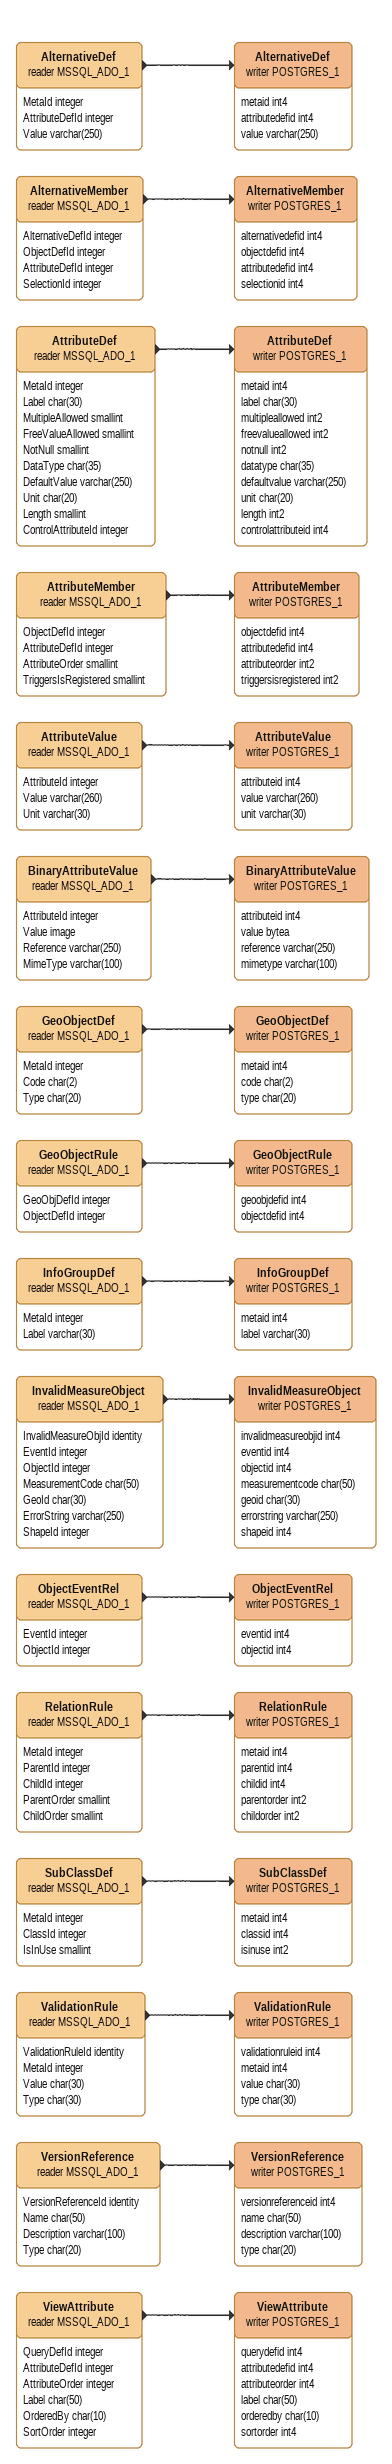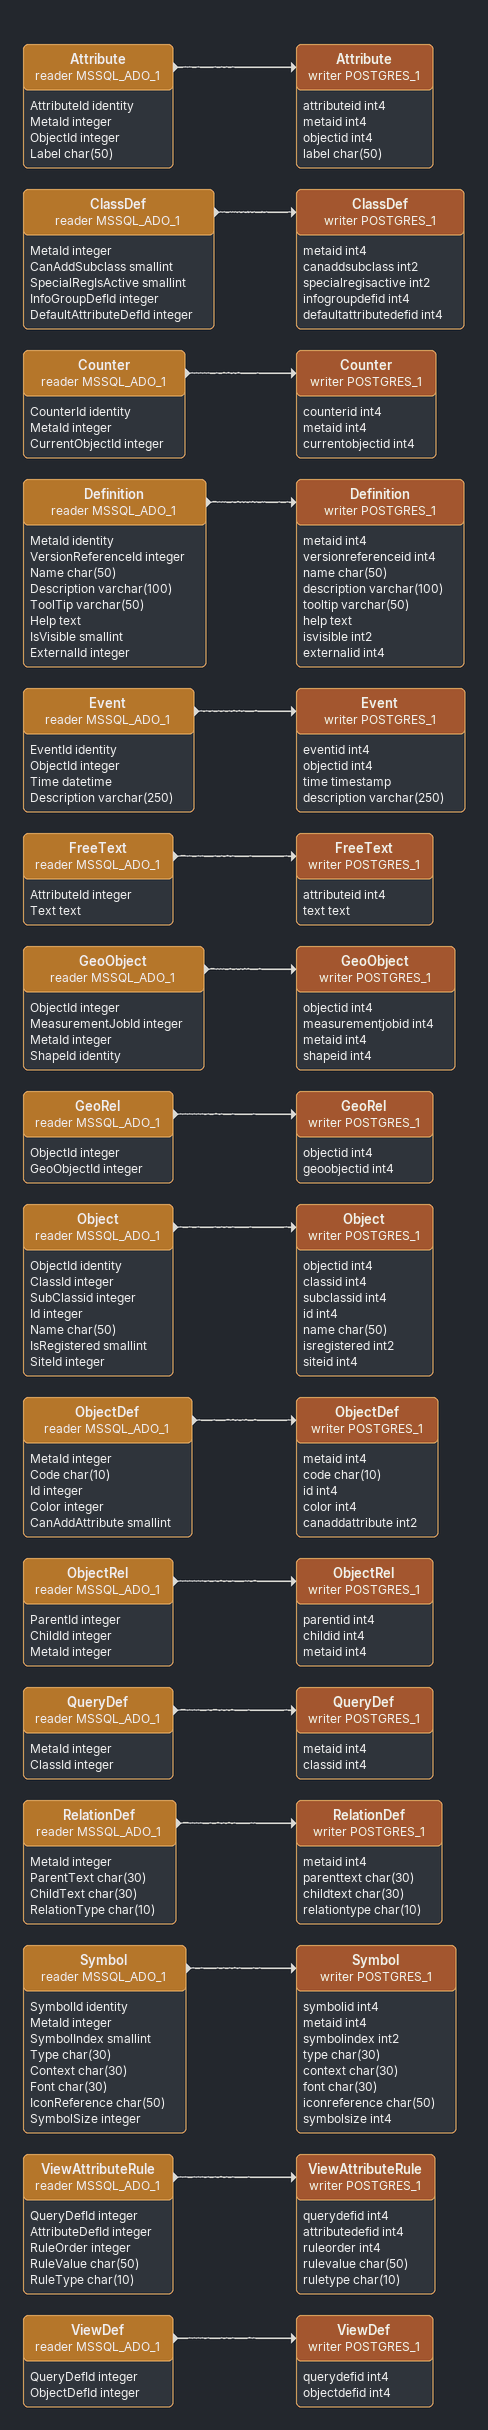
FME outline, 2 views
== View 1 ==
AlternativeDef (reader MSSQL_ADO_1)
    attributes: MetaId integer, AttributeDefId integer, Value varchar(250)
    -> AlternativeDef (writer POSTGRES_1)
AlternativeDef (writer POSTGRES_1)
    attributes: metaid int4, attributedefid int4, value varchar(250)
AlternativeMember (reader MSSQL_ADO_1)
    attributes: AlternativeDefId integer, ObjectDefId integer, AttributeDefId integer, SelectionId integer
    -> AlternativeMember (writer POSTGRES_1)
AlternativeMember (writer POSTGRES_1)
    attributes: alternativedefid int4, objectdefid int4, attributedefid int4, selectionid int4
AttributeDef (reader MSSQL_ADO_1)
    attributes: MetaId integer, Label char(30), MultipleAllowed smallint, FreeValueAllowed smallint, NotNull smallint, DataType char(35), DefaultValue varchar(250), Unit char(20), Length smallint, ControlAttributeId integer
    -> AttributeDef (writer POSTGRES_1)
AttributeDef (writer POSTGRES_1)
    attributes: metaid int4, label char(30), multipleallowed int2, freevalueallowed int2, notnull int2, datatype char(35), defaultvalue varchar(250), unit char(20), length int2, controlattributeid int4
AttributeMember (reader MSSQL_ADO_1)
    attributes: ObjectDefId integer, AttributeDefId integer, AttributeOrder smallint, TriggersIsRegistered smallint
    -> AttributeMember (writer POSTGRES_1)
AttributeMember (writer POSTGRES_1)
    attributes: objectdefid int4, attributedefid int4, attributeorder int2, triggersisregistered int2
AttributeValue (reader MSSQL_ADO_1)
    attributes: AttributeId integer, Value varchar(260), Unit varchar(30)
    -> AttributeValue (writer POSTGRES_1)
AttributeValue (writer POSTGRES_1)
    attributes: attributeid int4, value varchar(260), unit varchar(30)
BinaryAttributeValue (reader MSSQL_ADO_1)
    attributes: AttributeId integer, Value image, Reference varchar(250), MimeType varchar(100)
    -> BinaryAttributeValue (writer POSTGRES_1)
BinaryAttributeValue (writer POSTGRES_1)
    attributes: attributeid int4, value bytea, reference varchar(250), mimetype varchar(100)
GeoObjectDef (reader MSSQL_ADO_1)
    attributes: MetaId integer, Code char(2), Type char(20)
    -> GeoObjectDef (writer POSTGRES_1)
GeoObjectDef (writer POSTGRES_1)
    attributes: metaid int4, code char(2), type char(20)
GeoObjectRule (reader MSSQL_ADO_1)
    attributes: GeoObjDefId integer, ObjectDefId integer
    -> GeoObjectRule (writer POSTGRES_1)
GeoObjectRule (writer POSTGRES_1)
    attributes: geoobjdefid int4, objectdefid int4
InfoGroupDef (reader MSSQL_ADO_1)
    attributes: MetaId integer, Label varchar(30)
    -> InfoGroupDef (writer POSTGRES_1)
InfoGroupDef (writer POSTGRES_1)
    attributes: metaid int4, label varchar(30)
InvalidMeasureObject (reader MSSQL_ADO_1)
    attributes: InvalidMeasureObjId identity, EventId integer, ObjectId integer, MeasurementCode char(50), GeoId char(30), ErrorString varchar(250), ShapeId integer
    -> InvalidMeasureObject (writer POSTGRES_1)
InvalidMeasureObject (writer POSTGRES_1)
    attributes: invalidmeasureobjid int4, eventid int4, objectid int4, measurementcode char(50), geoid char(30), errorstring varchar(250), shapeid int4
ObjectEventRel (reader MSSQL_ADO_1)
    attributes: EventId integer, ObjectId integer
    -> ObjectEventRel (writer POSTGRES_1)
ObjectEventRel (writer POSTGRES_1)
    attributes: eventid int4, objectid int4
RelationRule (reader MSSQL_ADO_1)
    attributes: MetaId integer, ParentId integer, ChildId integer, ParentOrder smallint, ChildOrder smallint
    -> RelationRule (writer POSTGRES_1)
RelationRule (writer POSTGRES_1)
    attributes: metaid int4, parentid int4, childid int4, parentorder int2, childorder int2
SubClassDef (reader MSSQL_ADO_1)
    attributes: MetaId integer, ClassId integer, IsInUse smallint
    -> SubClassDef (writer POSTGRES_1)
SubClassDef (writer POSTGRES_1)
    attributes: metaid int4, classid int4, isinuse int2
ValidationRule (reader MSSQL_ADO_1)
    attributes: ValidationRuleId identity, MetaId integer, Value char(30), Type char(30)
    -> ValidationRule (writer POSTGRES_1)
ValidationRule (writer POSTGRES_1)
    attributes: validationruleid int4, metaid int4, value char(30), type char(30)
VersionReference (reader MSSQL_ADO_1)
    attributes: VersionReferenceId identity, Name char(50), Description varchar(100), Type char(20)
    -> VersionReference (writer POSTGRES_1)
VersionReference (writer POSTGRES_1)
    attributes: versionreferenceid int4, name char(50), description varchar(100), type char(20)
ViewAttribute (reader MSSQL_ADO_1)
    attributes: QueryDefId integer, AttributeDefId integer, AttributeOrder integer, Label char(50), OrderedBy char(10), SortOrder integer
    -> ViewAttribute (writer POSTGRES_1)
ViewAttribute (writer POSTGRES_1)
    attributes: querydefid int4, attributedefid int4, attributeorder int4, label char(50), orderedby char(10), sortorder int4

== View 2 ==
ViewAttributeRule (reader MSSQL_ADO_1)
    attributes: QueryDefId integer, AttributeDefId integer, RuleOrder integer, RuleValue char(50), RuleType char(10)
    -> ViewAttributeRule (writer POSTGRES_1)
ViewAttributeRule (writer POSTGRES_1)
    attributes: querydefid int4, attributedefid int4, ruleorder int4, rulevalue char(50), ruletype char(10)
Attribute (reader MSSQL_ADO_1)
    attributes: AttributeId identity, MetaId integer, ObjectId integer, Label char(50)
    -> Attribute (writer POSTGRES_1)
Attribute (writer POSTGRES_1)
    attributes: attributeid int4, metaid int4, objectid int4, label char(50)
ClassDef (reader MSSQL_ADO_1)
    attributes: MetaId integer, CanAddSubclass smallint, SpecialRegIsActive smallint, InfoGroupDefId integer, DefaultAttributeDefId integer
    -> ClassDef (writer POSTGRES_1)
ClassDef (writer POSTGRES_1)
    attributes: metaid int4, canaddsubclass int2, specialregisactive int2, infogroupdefid int4, defaultattributedefid int4
Counter (reader MSSQL_ADO_1)
    attributes: CounterId identity, MetaId integer, CurrentObjectId integer
    -> Counter (writer POSTGRES_1)
Counter (writer POSTGRES_1)
    attributes: counterid int4, metaid int4, currentobjectid int4
Definition (reader MSSQL_ADO_1)
    attributes: MetaId identity, VersionReferenceId integer, Name char(50), Description varchar(100), ToolTip varchar(50), Help text, IsVisible smallint, ExternalId integer
    -> Definition (writer POSTGRES_1)
Definition (writer POSTGRES_1)
    attributes: metaid int4, versionreferenceid int4, name char(50), description varchar(100), tooltip varchar(50), help text, isvisible int2, externalid int4
Event (reader MSSQL_ADO_1)
    attributes: EventId identity, ObjectId integer, Time datetime, Description varchar(250)
    -> Event (writer POSTGRES_1)
Event (writer POSTGRES_1)
    attributes: eventid int4, objectid int4, time timestamp, description varchar(250)
FreeText (reader MSSQL_ADO_1)
    attributes: AttributeId integer, Text text
    -> FreeText (writer POSTGRES_1)
FreeText (writer POSTGRES_1)
    attributes: attributeid int4, text text
GeoObject (reader MSSQL_ADO_1)
    attributes: ObjectId integer, MeasurementJobId integer, MetaId integer, ShapeId identity
    -> GeoObject (writer POSTGRES_1)
GeoObject (writer POSTGRES_1)
    attributes: objectid int4, measurementjobid int4, metaid int4, shapeid int4
GeoRel (reader MSSQL_ADO_1)
    attributes: ObjectId integer, GeoObjectId integer
    -> GeoRel (writer POSTGRES_1)
GeoRel (writer POSTGRES_1)
    attributes: objectid int4, geoobjectid int4
Object (reader MSSQL_ADO_1)
    attributes: ObjectId identity, ClassId integer, SubClassid integer, Id integer, Name char(50), IsRegistered smallint, SiteId integer
    -> Object (writer POSTGRES_1)
Object (writer POSTGRES_1)
    attributes: objectid int4, classid int4, subclassid int4, id int4, name char(50), isregistered int2, siteid int4
ObjectDef (reader MSSQL_ADO_1)
    attributes: MetaId integer, Code char(10), Id integer, Color integer, CanAddAttribute smallint
    -> ObjectDef (writer POSTGRES_1)
ObjectDef (writer POSTGRES_1)
    attributes: metaid int4, code char(10), id int4, color int4, canaddattribute int2
ObjectRel (reader MSSQL_ADO_1)
    attributes: ParentId integer, ChildId integer, MetaId integer
    -> ObjectRel (writer POSTGRES_1)
ObjectRel (writer POSTGRES_1)
    attributes: parentid int4, childid int4, metaid int4
QueryDef (reader MSSQL_ADO_1)
    attributes: MetaId integer, ClassId integer
    -> QueryDef (writer POSTGRES_1)
QueryDef (writer POSTGRES_1)
    attributes: metaid int4, classid int4
RelationDef (reader MSSQL_ADO_1)
    attributes: MetaId integer, ParentText char(30), ChildText char(30), RelationType char(10)
    -> RelationDef (writer POSTGRES_1)
RelationDef (writer POSTGRES_1)
    attributes: metaid int4, parenttext char(30), childtext char(30), relationtype char(10)
Symbol (reader MSSQL_ADO_1)
    attributes: SymbolId identity, MetaId integer, SymbolIndex smallint, Type char(30), Context char(30), Font char(30), IconReference char(50), SymbolSize integer
    -> Symbol (writer POSTGRES_1)
Symbol (writer POSTGRES_1)
    attributes: symbolid int4, metaid int4, symbolindex int2, type char(30), context char(30), font char(30), iconreference char(50), symbolsize int4
ViewDef (reader MSSQL_ADO_1)
    attributes: QueryDefId integer, ObjectDefId integer
    -> ViewDef (writer POSTGRES_1)
ViewDef (writer POSTGRES_1)
    attributes: querydefid int4, objectdefid int4
